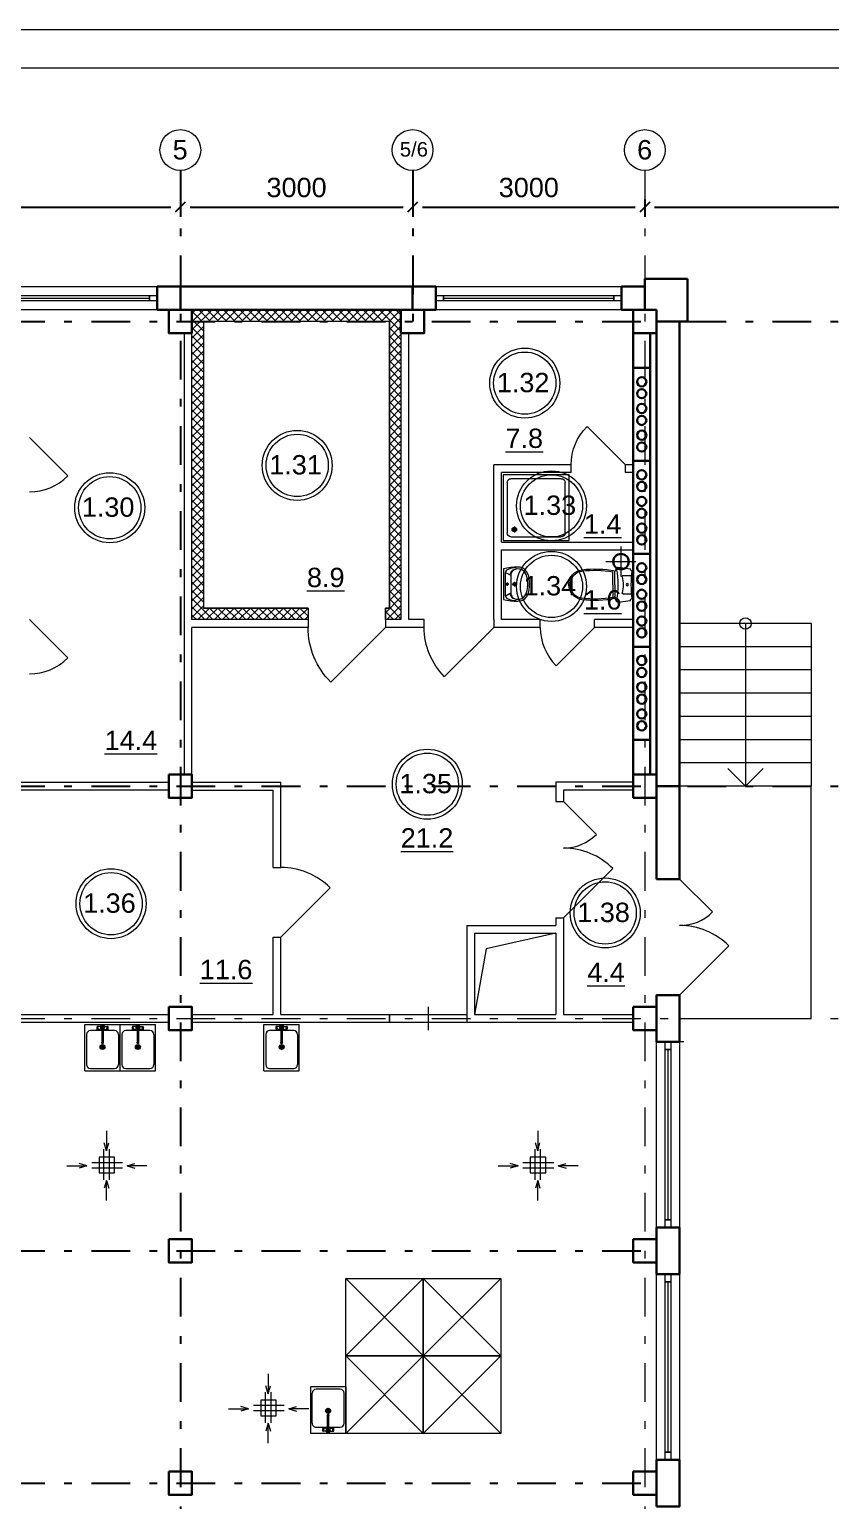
# Model space of a CAD drawing. Header units: metres. Extents: x -306 to 273, y -329 to 512.
# Drawn here: x 12.21 to 22.56, y 329.78 to 348.78 of the extents above; entities that cross this region are included whole.
import ezdxf
from ezdxf.enums import TextEntityAlignment as Align

# ---------------------------------------------------------------- set-up
doc = ezdxf.new("R2010")
doc.units = ezdxf.units.M
doc.header["$MEASUREMENT"] = 0
for name, pattern in [('( Dashdot )', [1.001, 0.5, -0.25, 0.001, -0.25]), ('DGN Style 3', [9.681301, 6.915215, -2.766086]), ('DGN Style 4', [17.066964, 8.528152, -4.264076, 0.01066, -4.264076])]:
    doc.linetypes.add(name, pattern=pattern)
doc.layers.get('DEFPOINTS').update_dxf_attribs({"lineweight": 0})
doc.layers.add('Level 50', color=7, linetype='Continuous', lineweight=0)
doc.styles.add('Standard_0', font='arial.ttf')
doc.styles.add('Style-Arial', font='arial.ttf')
doc.dimstyles.get("Standard").update_dxf_attribs({"dimtxt": 0.00018, "dimasz": 0.00018, "dimexe": 0.0002, "dimexo": 0.0625, "dimgap": 9e-05, "dimtad": 0, "dimtih": 1, "dimtoh": 1, "dimdec": 4, "dimlfac": 1000, "dimzin": 0, "dimdsep": 46, "dimtxsty": 'Standard_0', "dimcen": 9e-05, "dimadec": 0, "dimazin": 0, "dimtfac": 1, "dimtdec": 4, "dimtofl": 0, "dimtmove": 0, "dimatfit": 0, "dimfxl": 0.01, "dimfxlon": 1, "dimtolj": 1, "dimtzin": 0, "dimarcsym": 0})

# ---------------------------------------------------------------- blocks, each defined once
blk = doc.blocks.new('*U1657')
at = {"color": 7, "linetype": 'Continuous', "lineweight": 0}
blk.add_line((1.25, 0.001), (-1.25, -0.001), dxfattribs=at)
at = {"color": 7, "linetype": 'Continuous', "lineweight": 13, "flags": 128}
for points in [[(-1.35, 0.034), (-1.25, 0.034), (-1.25, -0.036), (-1.35, -0.036), (-1.35, 0.034)], [(1.25, 0.036), (1.35, 0.036), (1.35, -0.034), (1.25, -0.034), (1.25, 0.036)]]:
    blk.add_lwpolyline(points, close=True, dxfattribs=at)
at = {"color": 7, "linetype": 'Continuous', "lineweight": 0, "flags": 128}
blk.add_lwpolyline([(-1.25, 0.034), (1.25, 0.036), (1.25, -0.034), (-1.25, -0.036), (-1.25, 0.034)], close=True, dxfattribs=at)
blk = doc.blocks.new('*U1658')
at = {"color": 7, "linetype": 'Continuous', "lineweight": 0}
blk.add_line((-1.1, 0), (1.1, 0), dxfattribs=at)
at = {"color": 7, "linetype": 'Continuous', "lineweight": 13, "flags": 128}
for points in [[(-1.1, -0.035), (-1.2, -0.035), (-1.2, 0.035), (-1.1, 0.035), (-1.1, -0.035)], [(1.2, -0.035), (1.1, -0.035), (1.1, 0.035), (1.2, 0.035), (1.2, -0.035)]]:
    blk.add_lwpolyline(points, close=True, dxfattribs=at)
at = {"color": 7, "linetype": 'Continuous', "lineweight": 0, "flags": 128}
blk.add_lwpolyline([(-1.1, 0.035), (1.1, 0.035), (1.1, -0.035), (-1.1, -0.035), (-1.1, 0.035)], close=True, dxfattribs=at)
blk = doc.blocks.new('*U1655')
at = {"color": 7, "linetype": 'Continuous', "lineweight": 30, "flags": 128}
blk.add_lwpolyline([(-0.11, -0.6), (-0.11, 0.6), (0.11, 0.6), (0.11, -0.6), (-0.11, -0.6)], close=True, dxfattribs=at)
at = {"color": 7, "linetype": 'Continuous', "lineweight": 30}
for centre in [(0, 0.421), (0, 0.268), (0, 0.077), (0, -0.077), (0, -0.268), (0, -0.421)]:
    blk.add_circle(centre, 0.06, dxfattribs=at)
blk = doc.blocks.new('*U1690')
at = {"color": 252, "lineweight": 13}
for p, q in [((-0.318, -0.281), (-0.243, -0.281)), ((-0.281, -0.243), (-0.281, -0.318))]:
    blk.add_line(p, q, dxfattribs=at)
at = {"color": 252, "linetype": 'Continuous', "lineweight": 13, "flags": 128}
blk.add_lwpolyline([(-0.425, 0.425), (-0.425, -0.425), (0.425, -0.425), (0.425, 0.425), (-0.425, 0.425)], close=True, dxfattribs=at)
for points in [[(-0.375, 0.325), (-0.375, -0.325)], [(0.325, 0.375), (-0.325, 0.375)], [(0.375, -0.325), (0.375, 0.325)], [(-0.325, -0.375), (0.325, -0.375)]]:
    blk.add_lwpolyline(points, dxfattribs=at)
at = {"color": 252, "lineweight": 13}
for radius in [0.0291, 0.0183]:
    blk.add_circle((-0.281, -0.281), radius, dxfattribs=at)
at = {"color": 252, "linetype": 'Continuous', "lineweight": 13, "extrusion": (0, 0, -1)}
for centre, start, end in [((0.325, 0.325), 0, 90), ((-0.325, 0.325), 90, 180), ((0.325, -0.325), 270, 0), ((-0.325, -0.325), 180, 270)]:
    blk.add_arc(centre, 0.05, start, end, dxfattribs=at)
blk = doc.blocks.new('ун2')
at = {"color": 252, "lineweight": 13}
for p, q in [((-0.131, -0.114), (-0.131, 0.006)), ((0.131, -0.114), (0.131, 0.006)), ((-0.25, -0.194), (-0.229, -0.012)), ((0.25, -0.194), (0.229, -0.012)), ((0, -0.266), (-0.184, -0.266)), ((0, -0.235), (-0.168, -0.235)), ((0, -0.235), (0.168, -0.235)), ((0, -0.266), (0.184, -0.266))]:
    blk.add_line(p, q, dxfattribs=at)
blk.add_circle((0, -0.058), 0.0157, dxfattribs=at)
for centre, radius, start, end in [((-0.225, 0.014), 0.0259, 262.0147, 1.5137), ((0, 1.373), 1.373, 261.6431, 278.3569), ((0.225, 0.014), 0.0258, 178.1572, 278.1058), ((-0.226, -0.192), 0.0242, 185.3126, 270.5398), ((0, -1.267), 1.076, 77.8721, 102.1279), ((-0.115, -0.115), 0.0166, 175.2998, 270.088), ((0, -0.594), 0.477, 76.0614, 103.9386), ((0.115, -0.115), 0.0166, 269.912, 4.7002), ((0.226, -0.192), 0.0242, 269.4602, 354.6874), ((1.292, -0.524), 1.518, 168.8327, 186.9654), ((-0.169, -0.152), 0.0829, 229.7034, 270.7895), ((1.29, -0.524), 1.497, 170.087, 187.0749), ((0.169, -0.152), 0.0829, 269.2105, 310.2966), ((-1.29, -0.524), 1.497, 352.9251, 9.913), ((-1.292, -0.524), 1.518, 353.0346, 11.1673), ((0, -0.679), 0.217, 187.7539, 269.9084), ((0, -0.679), 0.198, 188.5249, 269.9084), ((0, -0.679), 0.198, 270.0916, 351.4751), ((0, -0.679), 0.217, 270.0916, 352.2461)]:
    blk.add_arc(centre, radius, start, end, dxfattribs=at)
blk = doc.blocks.new('ум9')
at = {"color": 252, "lineweight": 13}
for p, q in [((0.317, 0), (-0.317, 0)), ((-0.237, -0.059), (-0.19, -0.143)), ((0.228, -0.039), (-0.228, -0.039)), ((0.185, -0.156), (-0.171, -0.156)), ((0.046, -0.234), (-0.046, -0.234)), ((0.035, -0.08), (-0.035, -0.08)), ((0, -0.115), (0, -0.045)), ((0, -0.189), (0, -0.28)), ((0.237, -0.059), (0.19, -0.143))]:
    blk.add_line(p, q, dxfattribs=at)
for centre, radius in [((0, -0.234), 0.0351), ((0, -0.08), 0.0221), ((0, -0.234), 0.0221)]:
    blk.add_circle(centre, radius, dxfattribs=at)
for centre, radius, start, end in [((1.163, -0.334), 1.518, 167.3206, 178.6525), ((-0.135, -0.304), 0.22, 178.312, 234.1043), ((-0.355, -0.298), 0.00065, 358.312, 358.6525), ((0.089, -0.267), 0.429, 154.5977, 180.3349), ((-0.317, -0.001), 0.00065, 90, 167.3206), ((-0.135, -0.303), 0.18, 141.0504, 245.2718), ((-0.228, -0.117), 0.078, 90, 154.5977), ((-0.135, -0.303), 0.193, 141.0504, 147.7493), ((-0.181, -0.302), 0.159, 98.7111, 129.9424), ((-0.181, -0.302), 0.146, 86.1548, 129.9424), ((0.181, -0.302), 0.146, 50.0576, 93.8452), ((0.181, -0.302), 0.159, 50.0576, 81.2889), ((0.135, -0.303), 0.18, 294.7282, 38.9496), ((0.228, -0.117), 0.078, 25.4023, 90), ((0.135, -0.304), 0.22, 305.8957, 1.688), ((0.135, -0.303), 0.193, 32.2507, 38.9496), ((-0.089, -0.267), 0.429, 359.6651, 25.4023), ((0.317, -0.001), 0.00065, 12.6794, 90), ((-1.163, -0.334), 1.518, 1.3475, 12.6794), ((0.355, -0.298), 0.00065, 181.3475, 181.688), ((-0.035, -0.093), 0.452, 239.6448, 267.5368), ((-0.035, -0.093), 0.413, 244.8898, 267.5368), ((0, 0.104), 0.65, 265.1692, 274.8308), ((0, 0.104), 0.611, 265.1692, 274.8308), ((0.035, -0.093), 0.413, 272.4632, 300.3552), ((0.035, -0.093), 0.452, 272.4632, 300.3552)]:
    blk.add_arc(centre, radius, start, end, dxfattribs=at)
blk = doc.blocks.new('*U1761')
at = {"color": 7, "linetype": 'Continuous', "lineweight": 13}
for radius in [0.452, 0.402]:
    blk.add_circle((0, 0), radius, dxfattribs=at)
at = {"color": 7, "linetype": 'Continuous', "lineweight": 13, "style": 'Style-Arial'}
blk.add_text('1.30', height=0.25, dxfattribs=at).set_placement((-0.361, 0.133), align=Align.TOP_LEFT)
blk = doc.blocks.new('*U1763')
at = {"color": 7, "linetype": 'Continuous', "lineweight": 13}
for radius in [0.452, 0.402]:
    blk.add_circle((0, 0), radius, dxfattribs=at)
at = {"color": 7, "linetype": 'Continuous', "lineweight": 13, "style": 'Style-Arial'}
blk.add_text('1.36', height=0.25, dxfattribs=at).set_placement((-0.361, 0.133), align=Align.TOP_LEFT)
blk = doc.blocks.new('*U1765')
at = {"color": 7, "linetype": 'Continuous', "lineweight": 13}
for radius in [0.452, 0.402]:
    blk.add_circle((0, 0), radius, dxfattribs=at)
at = {"color": 7, "linetype": 'Continuous', "lineweight": 13, "style": 'Style-Arial'}
blk.add_text('1.35', height=0.25, dxfattribs=at).set_placement((-0.361, 0.133), align=Align.TOP_LEFT)
blk = doc.blocks.new('*U1766')
at = {"color": 7, "linetype": 'Continuous', "lineweight": 13}
for radius in [0.452, 0.402]:
    blk.add_circle((0, 0), radius, dxfattribs=at)
at = {"color": 7, "linetype": 'Continuous', "lineweight": 13, "style": 'Style-Arial'}
blk.add_text('1.38', height=0.25, dxfattribs=at).set_placement((-0.361, 0.133), align=Align.TOP_LEFT)
blk = doc.blocks.new('*U1767')
at = {"color": 7, "linetype": 'Continuous', "lineweight": 13}
for radius in [0.452, 0.402]:
    blk.add_circle((0, 0), radius, dxfattribs=at)
at = {"color": 7, "linetype": 'Continuous', "lineweight": 13, "style": 'Style-Arial'}
blk.add_text('1.31', height=0.25, dxfattribs=at).set_placement((-0.361, 0.133), align=Align.TOP_LEFT)
blk = doc.blocks.new('*U1768')
at = {"color": 7, "linetype": 'Continuous', "lineweight": 13}
for radius in [0.452, 0.402]:
    blk.add_circle((0, 0), radius, dxfattribs=at)
at = {"color": 7, "linetype": 'Continuous', "lineweight": 13, "style": 'Style-Arial'}
blk.add_text('1.32', height=0.25, dxfattribs=at).set_placement((-0.361, 0.133), align=Align.TOP_LEFT)
blk = doc.blocks.new('*U1769')
at = {"color": 7, "linetype": 'Continuous', "lineweight": 13}
for radius in [0.452, 0.402]:
    blk.add_circle((0, 0), radius, dxfattribs=at)
at = {"color": 7, "linetype": 'Continuous', "lineweight": 13, "style": 'Style-Arial'}
blk.add_text('1.33', height=0.25, dxfattribs=at).set_placement((-0.361, 0.133), align=Align.TOP_LEFT)
blk = doc.blocks.new('*U1770')
at = {"color": 7, "linetype": 'Continuous', "lineweight": 13}
for radius in [0.452, 0.402]:
    blk.add_circle((0, 0), radius, dxfattribs=at)
at = {"color": 7, "linetype": 'Continuous', "lineweight": 13, "style": 'Style-Arial'}
blk.add_text('1.34', height=0.25, dxfattribs=at).set_placement((-0.361, 0.133), align=Align.TOP_LEFT)
blk = doc.blocks.new('*U1662')
at = {"color": 7, "linetype": 'Continuous', "lineweight": 0, "flags": 128}
blk.add_lwpolyline([(42.05, 29.7), (42.05, -29.7), (-42.05, -29.7), (-42.05, 29.7), (42.05, 29.7)], close=True, dxfattribs=at)
at = {"layer": 'Level 50', "color": 7, "linetype": 'Continuous', "lineweight": 13}
blk.add_line((41.55, 29.2), (-40.05, 29.2), dxfattribs=at)
blk = doc.blocks.new('*U1659')
at = {"color": 7, "linetype": 'Continuous', "lineweight": 0}
for p in [(-0.227, 0.114), (0.227, 0.114)]:
    blk.add_line(p, (0, -0.114), dxfattribs=at)
blk = doc.blocks.new('*U1895')
at = {"color": 252, "linetype": 'Continuous', "lineweight": 13}
for p, q in [((-0.3, 0.229), (-0.3, -0.228)), ((-0.3, 0.229), (0.3, 0.229)), ((0.17, 0.206), (-0.22, 0.206)), ((0.3, 0.229), (0.3, -0.228)), ((-0.27, 0.156), (-0.27, -0.156)), ((0.039, 0), (-0.024, 0)), ((0.008, 0.023), (0.008, -0.023)), ((0.051, 0.003), (0.054, 0.007)), ((0.051, -0.002), (0.051, 0.003)), ((0.059, 0.009), (0.054, 0.007)), ((0.055, 0.004), (0.059, 0.009)), ((0.055, -0.003), (0.055, 0.004)), ((0.057, 0.003), (0.06, 0.007)), ((0.057, -0.002), (0.057, 0.003)), ((0.059, 0.009), (0.064, 0.011)), ((0.06, 0.007), (0.064, 0.009)), ((0.064, 0.011), (0.07, 0.009)), ((0.265, 0.009), (0.064, 0.009)), ((0.22, 0.009), (0.22, 0.156)), ((0.224, 0.059), (0.228, 0.064)), ((0.224, 0.059), (0.224, 0.056)), ((0.224, 0.056), (0.225, 0.054)), ((0.243, 0.022), (0.224, 0.056)), ((0.225, 0.054), (0.229, 0.053)), ((0.228, 0.064), (0.227, 0.062)), ((0.227, 0.062), (0.229, 0.061)), ((0.23, 0.067), (0.228, 0.064)), ((0.229, 0.061), (0.232, 0.06)), ((0.229, 0.053), (0.235, 0.053)), ((0.234, 0.069), (0.23, 0.067)), ((0.232, 0.06), (0.236, 0.06)), ((0.239, 0.072), (0.234, 0.069)), ((0.235, 0.053), (0.242, 0.054)), ((0.236, 0.06), (0.242, 0.06)), ((0.242, 0.017), (0.238, 0.009)), ((0.238, 0.009), (0.238, 0.009)), ((0.245, 0.074), (0.239, 0.072)), ((0.242, 0.06), (0.248, 0.062)), ((0.242, 0.054), (0.25, 0.055)), ((0.246, 0.021), (0.242, 0.017)), ((0.243, 0.022), (0.244, 0.021)), ((0.244, 0.021), (0.247, 0.02)), ((0.251, 0.075), (0.245, 0.074)), ((0.249, 0.013), (0.247, 0.02)), ((0.247, 0.02), (0.25, 0.02)), ((0.248, 0.062), (0.254, 0.063)), ((0.25, 0.055), (0.257, 0.058)), ((0.25, 0.02), (0.254, 0.021)), ((0.257, 0.075), (0.251, 0.075)), ((0.256, 0.013), (0.253, 0.009)), ((0.254, 0.063), (0.259, 0.066)), ((0.254, 0.021), (0.259, 0.022)), ((0.265, 0.015), (0.256, 0.013)), ((0.261, 0.075), (0.257, 0.075)), ((0.257, 0.058), (0.264, 0.061)), ((0.259, 0.066), (0.263, 0.068)), ((0.259, 0.022), (0.263, 0.023)), ((0.265, 0.01), (0.26, 0.009)), ((0.264, 0.074), (0.261, 0.075)), ((0.263, 0.068), (0.265, 0.071)), ((0.263, 0.023), (0.267, 0.025)), ((0.266, 0.073), (0.264, 0.074)), ((0.27, 0.071), (0.264, 0.074)), ((0.264, 0.061), (0.268, 0.064)), ((0.265, 0.071), (0.266, 0.073)), ((0.273, 0.013), (0.265, 0.015)), ((0.27, 0.009), (0.265, 0.01)), ((0.27, 0.007), (0.265, 0.009)), ((0.267, 0.025), (0.27, 0.027)), ((0.268, 0.064), (0.271, 0.067)), ((0.272, 0.069), (0.27, 0.071)), ((0.27, 0.027), (0.272, 0.029)), ((0.272, 0.019), (0.27, 0.027)), ((0.274, 0.004), (0.27, 0.009)), ((0.273, 0.003), (0.27, 0.007)), ((0.271, 0.067), (0.272, 0.069)), ((0.273, 0.027), (0.271, 0.027)), ((0.272, 0.03), (0.272, 0.069)), ((0.272, 0.029), (0.272, 0.03)), ((0.281, 0.023), (0.273, 0.027)), ((0.279, 0.005), (0.273, 0.013)), ((0.273, -0.002), (0.273, 0.003)), ((0.274, -0.003), (0.274, 0.004)), ((0.279, -0.004), (0.279, 0.005)), ((0.287, 0.017), (0.281, 0.023)), ((0.291, 0.009), (0.287, 0.017)), ((0.293, 0), (0.291, 0.009)), ((0.291, -0.008), (0.293, 0)), ((0.054, -0.006), (0.051, -0.002)), ((0.059, -0.008), (0.054, -0.006)), ((0.059, -0.008), (0.055, -0.003)), ((0.06, -0.006), (0.057, -0.002)), ((0.064, -0.01), (0.059, -0.008)), ((0.064, -0.008), (0.06, -0.006)), ((0.265, -0.008), (0.064, -0.008)), ((0.07, -0.008), (0.064, -0.01)), ((0.22, -0.156), (0.22, -0.008)), ((0.243, -0.021), (0.224, -0.056)), ((0.225, -0.054), (0.224, -0.056)), ((0.224, -0.056), (0.224, -0.058)), ((0.224, -0.058), (0.228, -0.064)), ((0.229, -0.052), (0.225, -0.054)), ((0.229, -0.06), (0.227, -0.061)), ((0.227, -0.061), (0.228, -0.064)), ((0.228, -0.064), (0.23, -0.066)), ((0.235, -0.052), (0.229, -0.052)), ((0.232, -0.059), (0.229, -0.06)), ((0.23, -0.066), (0.234, -0.068)), ((0.234, -0.068), (0.239, -0.071)), ((0.242, -0.053), (0.235, -0.052)), ((0.242, -0.059), (0.236, -0.059)), ((0.238, -0.008), (0.238, -0.008)), ((0.238, -0.008), (0.242, -0.016)), ((0.239, -0.071), (0.245, -0.073)), ((0.242, -0.016), (0.246, -0.02)), ((0.25, -0.055), (0.242, -0.053)), ((0.248, -0.061), (0.242, -0.059)), ((0.244, -0.02), (0.243, -0.021)), ((0.247, -0.019), (0.244, -0.02)), ((0.245, -0.073), (0.251, -0.074)), ((0.249, -0.012), (0.247, -0.019)), ((0.25, -0.019), (0.247, -0.019)), ((0.254, -0.063), (0.248, -0.061)), ((0.254, -0.02), (0.25, -0.019)), ((0.257, -0.057), (0.25, -0.055)), ((0.251, -0.074), (0.257, -0.074)), ((0.253, -0.008), (0.256, -0.012)), ((0.259, -0.021), (0.254, -0.02)), ((0.259, -0.065), (0.254, -0.063)), ((0.256, -0.012), (0.265, -0.015)), ((0.264, -0.06), (0.257, -0.057)), ((0.257, -0.074), (0.261, -0.074)), ((0.263, -0.022), (0.259, -0.021)), ((0.263, -0.067), (0.259, -0.065)), ((0.26, -0.008), (0.265, -0.01)), ((0.261, -0.074), (0.264, -0.073)), ((0.267, -0.024), (0.263, -0.022)), ((0.265, -0.07), (0.263, -0.067)), ((0.268, -0.063), (0.264, -0.06)), ((0.27, -0.07), (0.264, -0.073)), ((0.264, -0.073), (0.266, -0.072)), ((0.265, -0.008), (0.27, -0.006)), ((0.265, -0.01), (0.27, -0.008)), ((0.265, -0.015), (0.273, -0.012)), ((0.266, -0.072), (0.265, -0.07)), ((0.27, -0.026), (0.267, -0.024)), ((0.271, -0.066), (0.268, -0.063)), ((0.27, -0.006), (0.273, -0.002)), ((0.27, -0.008), (0.274, -0.003)), ((0.272, -0.018), (0.27, -0.026)), ((0.272, -0.028), (0.27, -0.026)), ((0.27, -0.07), (0.272, -0.068)), ((0.271, -0.027), (0.273, -0.026)), ((0.272, -0.068), (0.271, -0.066)), ((0.272, -0.029), (0.272, -0.028)), ((0.272, -0.029), (0.272, -0.068)), ((0.273, -0.012), (0.279, -0.004)), ((0.273, -0.026), (0.281, -0.022)), ((0.281, -0.022), (0.287, -0.016)), ((0.287, -0.016), (0.291, -0.008)), ((-0.3, -0.228), (0.3, -0.228)), ((0.17, -0.206), (-0.22, -0.206))]:
    blk.add_line(p, q, dxfattribs=at)
for radius in [0.0317, 0.0226]:
    blk.add_circle((0.008, 0), radius, dxfattribs=at)
for centre, radius, start, end in [((-0.22, 0.156), 0.05, 90, 180), ((0.17, 0.156), 0.05, 0, 90), ((-0.22, -0.156), 0.05, 180, 270), ((0.17, -0.156), 0.05, 270, 0), ((0.234, -0.086), 0.0272, 85.1439, 94.8561)]:
    blk.add_arc(centre, radius, start, end, dxfattribs=at)
blk = doc.blocks.new('*U2053')
at = {"color": 252, "linetype": 'Continuous', "lineweight": 13}
for p, q in [((-0.5, 0.5), (0.5, -0.5)), ((-0.5, -0.5), (0.5, 0.5))]:
    blk.add_line(p, q, dxfattribs=at)
at = {"color": 252, "linetype": 'Continuous', "lineweight": 13, "flags": 128}
blk.add_lwpolyline([(-0.5, 0.5), (0.5, 0.5), (0.5, -0.5), (-0.5, -0.5), (-0.5, 0.5)], close=True, dxfattribs=at)
blk = doc.blocks.new('*U2054')
at = {"color": 252, "linetype": 'Continuous', "lineweight": 13}
for p, q in [((-0.042, -0.199), (-0.042, 0.199)), ((0.028, -0.199), (0.028, 0.199)), ((-0.199, 0.029), (0.199, 0.029)), ((-0.199, -0.041), (0.199, -0.041))]:
    blk.add_line(p, q, dxfattribs=at)
at = {"color": 252, "linetype": 'Continuous', "lineweight": 13, "flags": 128}
blk.add_lwpolyline([(-0.105, -0.106), (0.095, -0.106), (0.095, 0.094), (-0.105, 0.094), (-0.105, -0.106)], close=True, dxfattribs=at)
blk = doc.blocks.new('*U2055')
at = {"color": 252, "linetype": 'Continuous', "lineweight": 13}
for p, q in [((0.129, 0), (0.027, 0.03)), ((-0.129, 0), (0.129, 0)), ((0.129, 0), (0.027, -0.03))]:
    blk.add_line(p, q, dxfattribs=at)
blk = doc.blocks.new('*U2056')
at = {"color": 252, "linetype": 'Continuous', "lineweight": 13}
for p, q in [((0.129, 0), (0.027, 0.03)), ((-0.129, 0), (0.129, 0)), ((0.129, 0), (0.027, -0.03))]:
    blk.add_line(p, q, dxfattribs=at)
blk = doc.blocks.new('*U2057')
at = {"color": 252, "linetype": 'Continuous', "lineweight": 13}
for p, q in [((0.129, 0), (0.027, 0.03)), ((-0.129, 0), (0.129, 0)), ((0.129, 0), (0.027, -0.03))]:
    blk.add_line(p, q, dxfattribs=at)
blk = doc.blocks.new('*U2058')
at = {"color": 252, "linetype": 'Continuous', "lineweight": 13}
for p, q in [((0.129, 0), (0.027, 0.03)), ((-0.129, 0), (0.129, 0)), ((0.129, 0), (0.027, -0.03))]:
    blk.add_line(p, q, dxfattribs=at)
blk = doc.blocks.new('*U2059')
at = {"color": 252, "linetype": 'Continuous', "lineweight": 13, "extrusion": (0, 0, -1)}
for name, p, rotation in [('*U2057', (0.006, 0.32), 270), ('*U2058', (0.006, -0.32), 90.00000000000001)]:
    blk.add_blockref(name, p, dxfattribs=dict(at, rotation=rotation))
at = {"color": 252, "linetype": 'Continuous', "lineweight": 13}
for name, p in [('*U2054', (0.003, 0.013)), ('*U2055', (-0.388, -0.005))]:
    blk.add_blockref(name, p, dxfattribs=at)
at = {"color": 252, "linetype": 'Continuous', "lineweight": 13, "extrusion": (0, 0, -1)}
blk.add_blockref('*U2056', (-0.388, -0.005), dxfattribs=at)
blk = doc.blocks.new('*U1888')
at = {"color": 7, "lineweight": 13}
blk.add_line((-0.5, 0.354), (0.207, -0.354), dxfattribs=at)
at = {"color": 7, "lineweight": 0}
blk.add_arc((-0.5, 0.354), 1, 315, 360, dxfattribs=at)
blk = doc.blocks.new('*U2060')
at = {"color": 7, "lineweight": 13}
blk.add_line((-0.318, -0.45), (0.318, 0.186), dxfattribs=at)
at = {"color": 7, "lineweight": 0}
blk.add_arc((-0.318, -0.45), 0.9, 45, 90, dxfattribs=at)
blk = doc.blocks.new('*U2067')
at = {"color": 7, "linetype": 'Continuous', "lineweight": 13}
blk.add_line((0.35, 0.247), (-0.145, -0.247), dxfattribs=at)
at = {"color": 7, "linetype": 'Continuous', "lineweight": 0}
blk.add_arc((0.35, 0.247), 0.7, 180, 225, dxfattribs=at)
blk = doc.blocks.new('*U1890')
at = {"color": 7, "linetype": 'Continuous', "lineweight": 13}
for p, q in [((0.318, 0.75), (-0.318, 0.114)), ((0.318, -0.75), (-0.106, -0.326))]:
    blk.add_line(p, q, dxfattribs=at)
at = {"color": 7, "linetype": 'Continuous', "lineweight": 0}
for centre, radius, start, end in [((0.318, 0.75), 0.9, 225, 270), ((0.318, -0.75), 0.6, 90, 135)]:
    blk.add_arc(centre, radius, start, end, dxfattribs=at)
blk = doc.blocks.new('*U1893')
at = {"color": 7, "linetype": 'DGN Style 4', "lineweight": 0}
for p, q in [((0, 0.194), (0, -0.193)), ((-0.194, 0), (0.194, 0))]:
    blk.add_line(p, q, dxfattribs=at)
at = {"color": 92, "linetype": 'Continuous', "lineweight": 30}
blk.add_circle((0, 0), 0.1, dxfattribs=at)
blk = doc.blocks.new('_Oblique-1')
at = {"color": 0, "linetype": 'ByBlock', "lineweight": -2}
blk.add_line((0.5, 0.5), (-0.5, -0.5), dxfattribs=at)
blk = doc.blocks.new('*D2353')
at = {"color": 0, "linetype": 'Continuous', "lineweight": -2, "transparency": 16777216}
for p, q in [((8.166, 346.834), (8.166, 346.361)), ((14.166, 346.834), (14.166, 346.361)), ((8.291, 346.486), (14.041, 346.486))]:
    blk.add_line(p, q, dxfattribs=at)
at = {"layer": 'DEFPOINTS', "color": 0, "linetype": 'Continuous', "lineweight": 0, "transparency": 16777216}
for p in [(8.166, 346.959), (14.166, 346.959), (14.166, 346.486)]:
    blk.add_point(p, dxfattribs=at)
at = {"color": 0, "linetype": 'Continuous', "lineweight": -2, "transparency": 16777216, "xscale": 0.125, "yscale": 0.125, "zscale": 0.125, "rotation": 180}
blk.add_blockref('_Oblique-1', (8.166, 346.486), dxfattribs=at)
at = {"color": 0, "linetype": 'Continuous', "lineweight": -2, "transparency": 16777216, "xscale": 0.125, "yscale": 0.125, "zscale": 0.125}
blk.add_blockref('_Oblique-1', (14.166, 346.486), dxfattribs=at)
at = {"color": 0, "linetype": 'Continuous', "lineweight": 0, "transparency": 16777216, "insert": (11.166, 346.738), "char_height": 0.25, "attachment_point": 5, "style": 'Style-Arial'}
blk.add_mtext('\\A1;6000', dxfattribs=at)
blk = doc.blocks.new('*D2354')
at = {"color": 0, "linetype": 'Continuous', "lineweight": -2, "transparency": 16777216}
for p, q in [((14.166, 346.834), (14.166, 346.361)), ((17.166, 346.584), (17.166, 346.361)), ((14.291, 346.486), (17.041, 346.486))]:
    blk.add_line(p, q, dxfattribs=at)
at = {"layer": 'DEFPOINTS', "color": 0, "linetype": 'Continuous', "lineweight": 0, "transparency": 16777216}
for p in [(14.166, 346.959), (17.166, 346.709), (17.166, 346.486)]:
    blk.add_point(p, dxfattribs=at)
at = {"color": 0, "linetype": 'Continuous', "lineweight": -2, "transparency": 16777216, "xscale": 0.125, "yscale": 0.125, "zscale": 0.125, "rotation": 180}
blk.add_blockref('_Oblique-1', (14.166, 346.486), dxfattribs=at)
at = {"color": 0, "linetype": 'Continuous', "lineweight": -2, "transparency": 16777216, "xscale": 0.125, "yscale": 0.125, "zscale": 0.125}
blk.add_blockref('_Oblique-1', (17.166, 346.486), dxfattribs=at)
at = {"color": 0, "linetype": 'Continuous', "lineweight": 0, "transparency": 16777216, "insert": (15.666, 346.738), "char_height": 0.25, "attachment_point": 5, "style": 'Style-Arial'}
blk.add_mtext('\\A1;3000', dxfattribs=at)
blk = doc.blocks.new('*D2355')
at = {"color": 0, "linetype": 'Continuous', "lineweight": -2, "transparency": 16777216}
for p, q in [((17.166, 346.584), (17.166, 346.361)), ((20.166, 346.584), (20.166, 346.361)), ((17.291, 346.486), (20.041, 346.486))]:
    blk.add_line(p, q, dxfattribs=at)
at = {"layer": 'DEFPOINTS', "color": 0, "linetype": 'Continuous', "lineweight": 0, "transparency": 16777216}
for p in [(17.166, 346.709), (20.166, 346.709), (20.166, 346.486)]:
    blk.add_point(p, dxfattribs=at)
at = {"color": 0, "linetype": 'Continuous', "lineweight": -2, "transparency": 16777216, "xscale": 0.125, "yscale": 0.125, "zscale": 0.125, "rotation": 180}
blk.add_blockref('_Oblique-1', (17.166, 346.486), dxfattribs=at)
at = {"color": 0, "linetype": 'Continuous', "lineweight": -2, "transparency": 16777216, "xscale": 0.125, "yscale": 0.125, "zscale": 0.125}
blk.add_blockref('_Oblique-1', (20.166, 346.486), dxfattribs=at)
at = {"color": 0, "linetype": 'Continuous', "lineweight": 0, "transparency": 16777216, "insert": (18.666, 346.738), "char_height": 0.25, "attachment_point": 5, "style": 'Style-Arial'}
blk.add_mtext('\\A1;3000', dxfattribs=at)
blk = doc.blocks.new('*D2328')
at = {"color": 0, "linetype": 'Continuous', "lineweight": -2, "transparency": 16777216}
for p, q in [((20.166, 346.584), (20.166, 346.361)), ((26.166, 346.584), (26.166, 346.361)), ((20.291, 346.486), (26.041, 346.486))]:
    blk.add_line(p, q, dxfattribs=at)
at = {"layer": 'DEFPOINTS', "color": 0, "linetype": 'Continuous', "lineweight": 0, "transparency": 16777216}
for p in [(20.166, 346.709), (26.166, 346.709), (26.166, 346.486)]:
    blk.add_point(p, dxfattribs=at)
at = {"color": 0, "linetype": 'Continuous', "lineweight": -2, "transparency": 16777216, "xscale": 0.125, "yscale": 0.125, "zscale": 0.125, "rotation": 180}
blk.add_blockref('_Oblique-1', (20.166, 346.486), dxfattribs=at)
at = {"color": 0, "linetype": 'Continuous', "lineweight": -2, "transparency": 16777216, "xscale": 0.125, "yscale": 0.125, "zscale": 0.125}
blk.add_blockref('_Oblique-1', (26.166, 346.486), dxfattribs=at)
at = {"color": 0, "linetype": 'Continuous', "lineweight": 0, "transparency": 16777216, "insert": (23.166, 346.738), "char_height": 0.25, "attachment_point": 5, "style": 'Style-Arial'}
blk.add_mtext('\\A1;6000', dxfattribs=at)

msp = doc.modelspace()

# ---------------------------------------------------------------- hatches: boundary and pattern name
at = {"linetype": 'Continuous', "lineweight": 0}
h = msp.add_hatch(dxfattribs=at)
h.set_pattern_fill('CROSSHATCH', style=0, pattern_type=2)
h.set_pattern_definition([(45, (15.8146, 341.30949), (-0.053033, 0.053033), []), (315, (15.8146, 341.30949), (0.053033, 0.053033), [])])
h.paths.add_polyline_path([(15.81459661, 341.30949373), (15.81459661, 341.15949373), (14.31459661, 341.15949373), (14.31459661, 345.15949373), (17.01459661, 345.15949373), (17.01459661, 341.15949373), (16.81459661, 341.15949373), (16.81459661, 341.30949373), (16.86459661, 341.30949373), (16.86459661, 345.00949373), (14.46459661, 345.00949373), (14.46459661, 341.30949373)])

# ---------------------------------------------------------------- linework, layer by layer
at = {"color": 1, "linetype": '( Dashdot )'}
for p, q in [((14.16618452, 346.95949373), (14.16618452, 298.43607877)), ((17.16618452, 346.95949373), (17.16618452, 344.85949373)), ((-6.78540339, 345.00949373), (65.11459661, 345.00949373)), ((-6.78540339, 339.00949373), (65.11459661, 339.00949373)), ((-6.78540339, 333.00949373), (20.16618452, 333.00949373)), ((-6.78540339, 330.00949373), (20.16618452, 330.00949373))]:
    msp.add_line(p, q, dxfattribs=at)
at = {"color": 1, "linetype": '( Dashdot )', "lineweight": 0}
for p, q in [((20.16618452, 346.95949373), (20.16618452, 298.43607877)), ((-6.78540339, 336.00949373), (65.11459661, 336.00949373))]:
    msp.add_line(p, q, dxfattribs=at)
at = {"color": 7, "linetype": 'Continuous', "lineweight": 30}
for p, q in [((20.16459661, 345.55949373), (20.71459661, 345.55949373)), ((20.16459661, 345.45949373), (20.16459661, 345.55949373)), ((20.71459661, 345.00949373), (20.71459661, 345.55949373)), ((20.61459661, 345.00949373), (20.71459661, 345.00949373))]:
    msp.add_line(p, q, dxfattribs=at)
at = {"color": 7, "linetype": 'DGN Style 3', "lineweight": 13}
for p, q in [((49.61459661, 345.30949373), (20.65945957, 345.30949373)), ((49.71459661, 335.70949373), (20.61459661, 335.70949373))]:
    msp.add_line(p, q, dxfattribs=at)
at = {"color": 7, "linetype": 'Continuous', "lineweight": 13}
for p, q in [((14.46459661, 345.00949373), (14.46459661, 341.30949373)), ((16.86459661, 345.00949373), (14.46459661, 345.00949373)), ((16.86459661, 345.00949373), (16.86459661, 341.30949373)), ((18.21459661, 341.15949373), (18.21459661, 343.15949373)), ((19.21459661, 343.15949373), (18.21459661, 343.15949373)), ((19.21459661, 343.05949373), (19.21459661, 343.15949373)), ((20.01459661, 343.15949373), (19.91459661, 343.15949373)), ((19.91459661, 343.05949373), (19.91459661, 343.15949373)), ((18.31459661, 342.15949373), (18.31459661, 343.05949373)), ((19.21459661, 343.05949373), (18.31459661, 343.05949373)), ((20.01459661, 343.05949373), (19.91459661, 343.05949373)), ((18.31459661, 342.15949373), (20.01459661, 342.15949373)), ((18.31459661, 341.15949373), (18.31459661, 342.05949373)), ((18.31459661, 342.05949373), (20.01459661, 342.05949373)), ((15.81459661, 341.30949373), (14.46459661, 341.30949373)), ((16.86459661, 341.30949373), (16.81459661, 341.30949373)), ((15.81459661, 341.15949373), (14.31459661, 341.15949373)), ((14.31459661, 339.15949373), (14.31459661, 341.05949373)), ((15.81459661, 341.05949373), (14.31459661, 341.05949373)), ((17.01459661, 341.15949373), (16.81459661, 341.15949373)), ((17.31459661, 341.05949373), (16.81459661, 341.05949373)), ((17.31459661, 341.15949373), (17.11459661, 341.15949373)), ((18.21459661, 341.15949373), (18.21459661, 341.05949373)), ((18.81459661, 341.05949373), (18.21459661, 341.05949373)), ((18.81459661, 341.15949373), (18.31459661, 341.15949373)), ((18.81459661, 341.05949373), (18.81459661, 341.15949373)), ((20.01459661, 341.15949373), (19.51459661, 341.15949373)), ((19.51459661, 341.05949373), (19.51459661, 341.15949373)), ((20.01459661, 341.05949373), (19.51459661, 341.05949373)), ((22.31459661, 341.10949373), (20.61459661, 341.10949373)), ((22.31459661, 341.10949373), (22.31459661, 339.00949373)), ((14.31459661, 339.05949373), (15.46459661, 339.05949373)), ((14.31459661, 338.95949373), (15.36459661, 338.95949373)), ((15.36459661, 337.95949373), (15.36459661, 338.95949373)), ((15.46459661, 337.95949373), (15.46459661, 339.05949373)), ((19.01459661, 339.05949373), (19.01459661, 338.80949373)), ((20.01459661, 339.05949373), (19.01459661, 339.05949373)), ((19.11459661, 338.95949373), (19.11459661, 338.80949373)), ((20.01459661, 338.95949373), (19.11459661, 338.95949373)), ((22.31459661, 339.00949373), (20.61459661, 339.00949373)), ((22.31459661, 336.00949373), (22.31459661, 339.00949373)), ((19.01459661, 338.80949373), (19.11459661, 338.80949373)), ((15.36459661, 337.95949373), (15.46459661, 337.95949373)), ((17.86459661, 337.20949373), (17.86459661, 335.95949373)), ((19.01459661, 337.30949373), (19.11459661, 337.30949373)), ((19.01459661, 337.30949373), (19.01459661, 337.20949373)), ((19.11459661, 337.30949373), (19.11459661, 336.05949373)), ((15.36459661, 336.05949373), (15.36459661, 337.05949373)), ((15.36459661, 337.05949373), (15.46459661, 337.05949373)), ((15.46459661, 336.05949373), (15.46459661, 337.05949373)), ((17.96459661, 337.10949373), (17.96459661, 336.05949373)), ((19.01459661, 337.10949373), (19.01459661, 336.05949373)), ((16.86459661, 336.05949373), (16.86459661, 335.95949373)), ((17.86459661, 336.05949373), (17.86459661, 335.95949373))]:
    msp.add_line(p, q, dxfattribs=at)
at = {"color": 7, "linetype": 'Continuous', "lineweight": 0}
for p, q in [((21.46459661, 341.10949373), (21.46459661, 339.00949373)), ((22.31459661, 340.80949373), (20.61459661, 340.80949373)), ((22.31459661, 340.50949373), (20.61459661, 340.50949373)), ((22.31459661, 340.20949373), (20.61459661, 340.20949373)), ((22.31459661, 339.90949373), (20.61459661, 339.90949373)), ((22.31459661, 339.60949373), (20.61459661, 339.60949373)), ((22.31459661, 339.30949373), (20.61459661, 339.30949373)), ((17.36459661, 336.15949373), (17.36459661, 335.85949373))]:
    msp.add_line(p, q, dxfattribs=at)
at = {"color": 7, "linetype": 'Continuous', "lineweight": 0, "flags": 128}
for points in [[(13.86459661, 345.15949373), (8.46459661, 345.15949373), (8.46459661, 345.45949373), (13.86459661, 345.45949373), (13.86459661, 345.15949373)], [(17.46459661, 345.45949373), (19.86459661, 345.45949373), (19.86459661, 345.15949373), (17.46459661, 345.15949373), (17.46459661, 345.45949373)], [(15.81459661, 341.30949373), (15.81459661, 341.15949373), (14.31459661, 341.15949373), (14.31459661, 345.15949373), (17.01459661, 345.15949373), (17.01459661, 341.15949373), (16.81459661, 341.15949373), (16.81459661, 341.30949373), (16.86459661, 341.30949373), (16.86459661, 345.00949373), (14.46459661, 345.00949373), (14.46459661, 341.30949373), (15.81459661, 341.30949373)], [(16.86459661, 336.05949373), (17.86459661, 336.05949373), (17.86459661, 335.95949373), (16.86459661, 335.95949373), (16.86459661, 336.05949373)], [(20.31459661, 333.30949373), (20.31459661, 335.70949373), (20.61459661, 335.70949373), (20.61459661, 333.30949373), (20.31459661, 333.30949373)], [(20.31459661, 330.30949373), (20.31459661, 332.70949373), (20.61459661, 332.70949373), (20.61459661, 330.30949373), (20.31459661, 330.30949373)]]:
    msp.add_lwpolyline(points, close=True, dxfattribs=at)
at = {"color": 7, "linetype": 'Continuous', "lineweight": 30, "flags": 128}
for points in [[(13.86459661, 345.15949373), (14.16459661, 345.15949373), (14.16459661, 345.45949373), (13.86459661, 345.45949373), (13.86459661, 345.15949373)], [(14.16459661, 345.45949373), (17.16459661, 345.45949373), (17.16459661, 345.15949373), (14.16459661, 345.15949373), (14.16459661, 345.45949373)], [(17.16459661, 345.15949373), (17.46459661, 345.15949373), (17.46459661, 345.45949373), (17.16459661, 345.45949373), (17.16459661, 345.15949373)], [(19.86459661, 345.15949373), (20.16459661, 345.15949373), (20.16459661, 345.45949373), (19.86459661, 345.45949373), (19.86459661, 345.15949373)], [(14.01459661, 345.15949373), (14.01459661, 344.85949373), (14.31459661, 344.85949373), (14.31459661, 345.15949373), (14.01459661, 345.15949373)], [(17.01459661, 345.15949373), (17.01459661, 344.85949373), (17.31459661, 344.85949373), (17.31459661, 345.15949373), (17.01459661, 345.15949373)], [(20.01459661, 345.15949373), (20.01459661, 344.85949373), (20.31459661, 344.85949373), (20.31459661, 345.15949373), (20.01459661, 345.15949373)], [(20.31459661, 339.00949373), (20.31459661, 345.00949373), (20.61459661, 345.00949373), (20.61459661, 339.00949373), (20.31459661, 339.00949373)], [(20.01459661, 344.85949373), (20.23459661, 344.85949373), (20.23459661, 344.40949373), (20.01459661, 344.40949373), (20.01459661, 344.85949373)], [(20.01459661, 339.60949373), (20.23459661, 339.60949373), (20.23459661, 339.15949373), (20.01459661, 339.15949373), (20.01459661, 339.60949373)], [(14.01459661, 339.15949373), (14.01459661, 338.85949373), (14.31459661, 338.85949373), (14.31459661, 339.15949373), (14.01459661, 339.15949373)], [(20.01459661, 339.15949373), (20.01459661, 338.85949373), (20.31459661, 338.85949373), (20.31459661, 339.15949373), (20.01459661, 339.15949373)], [(20.31459661, 337.80949373), (20.61459661, 337.80949373), (20.61459661, 339.00949373), (20.31459661, 339.00949373), (20.31459661, 337.80949373)], [(20.31459661, 335.70949373), (20.31459661, 336.30949373), (20.61459661, 336.30949373), (20.61459661, 335.70949373), (20.31459661, 335.70949373)], [(14.01459661, 336.15949373), (14.01459661, 335.85949373), (14.31459661, 335.85949373), (14.31459661, 336.15949373), (14.01459661, 336.15949373)], [(20.01459661, 336.15949373), (20.01459661, 335.85949373), (20.31459661, 335.85949373), (20.31459661, 336.15949373), (20.01459661, 336.15949373)], [(20.31459661, 332.70949373), (20.31459661, 333.30949373), (20.61459661, 333.30949373), (20.61459661, 332.70949373), (20.31459661, 332.70949373)], [(14.01459661, 333.15949373), (14.01459661, 332.85949373), (14.31459661, 332.85949373), (14.31459661, 333.15949373), (14.01459661, 333.15949373)], [(20.01459661, 333.15949373), (20.01459661, 332.85949373), (20.31459661, 332.85949373), (20.31459661, 333.15949373), (20.01459661, 333.15949373)], [(14.01459661, 330.15949373), (14.01459661, 329.85949373), (14.31459661, 329.85949373), (14.31459661, 330.15949373), (14.01459661, 330.15949373)], [(20.01459661, 330.15949373), (20.01459661, 329.85949373), (20.31459661, 329.85949373), (20.31459661, 330.15949373), (20.01459661, 330.15949373)], [(20.31459661, 329.70949373), (20.31459661, 330.30949373), (20.61459661, 330.30949373), (20.61459661, 329.70949373), (20.31459661, 329.70949373)]]:
    msp.add_lwpolyline(points, close=True, dxfattribs=at)
at = {"color": 7, "linetype": 'Continuous', "lineweight": 13, "flags": 128}
for points in [[(14.31459661, 341.15949373), (14.31459661, 344.85949373), (14.21459661, 344.85949373), (14.21459661, 339.15949373)], [(17.11459661, 341.15949373), (17.11459661, 344.85949373), (17.01459661, 344.85949373), (17.01459661, 341.15949373)], [(15.81459661, 341.30949373), (15.81459661, 341.05949373)], [(16.81459661, 341.30949373), (16.81459661, 341.05949373)], [(17.31459661, 341.05949373), (17.31459661, 341.15949373)], [(11.21459661, 339.05949373), (14.01459661, 339.05949373), (14.01459661, 338.95949373), (11.21459661, 338.95949373)], [(17.86459661, 337.20949373), (19.01459661, 337.20949373)], [(17.96459661, 337.10949373), (19.01459661, 337.10949373)], [(19.01459661, 337.10949373), (18.11340782, 336.90856621), (17.96459661, 336.05949373)], [(11.21459661, 336.05949373), (14.01459661, 336.05949373), (14.01459661, 335.95949373), (11.21459661, 335.95949373)], [(16.86459661, 335.95949373), (14.31459661, 335.95949373), (14.31459661, 336.05949373), (15.36459661, 336.05949373)], [(15.46459661, 336.05949373), (16.86459661, 336.05949373)], [(19.11459661, 336.05949373), (20.01459661, 336.05949373), (20.01459661, 335.95949373), (17.86459661, 335.95949373)], [(17.96459661, 336.05949373), (19.01459661, 336.05949373)], [(20.61459661, 336.00949373), (22.31459661, 336.00949373)]]:
    msp.add_lwpolyline(points, dxfattribs=at)
at = {"color": 7, "linetype": 'Continuous', "lineweight": 13}
for centre in [(14.16459661, 347.22284917), (17.16459661, 347.22284917), (20.16459661, 347.22284917)]:
    msp.add_circle(centre, 0.26335544, dxfattribs=at)
at = {"color": 7, "linetype": 'Continuous', "lineweight": 0}
msp.add_circle((21.46459661, 341.10949373), 0.07327717, dxfattribs=at)

# ---------------------------------------------------------------- block references
at = {"color": 7, "linetype": 'Continuous', "lineweight": 13}
for name, p, rotation in [('*U1657', (12.51464321, 345.31055277), 180), ('*U2067', (12.46207401, 343.15944712), 90), ('*U2067', (12.46207401, 340.80944712), 90), ('*U1890', (19.43279321, 338.05947113), 180), ('*U1890', (20.93279321, 337.05947113), 180), ('*U1658', (20.46455565, 334.50944712), 90), ('*U1658', (20.46455565, 331.50944712), 90)]:
    msp.add_blockref(name, p, dxfattribs=dict(at, rotation=rotation))
for name, p in [('*U1658', (18.66455, 345.30953469)), ('*U1768', (18.61375187, 344.21310399)), ('*U1767', (15.67385037, 343.15130635)), ('*U1769', (18.95908896, 342.62888623)), ('*U1761', (13.252373, 342.60458562)), ('*U1770', (18.95908896, 341.58875793)), ('*U2067', (19.16455, 340.81201633)), ('*U1765', (17.3552541, 339.03460654)), ('*U1763', (13.26948881, 337.49163467)), ('*U1766', (19.65307259, 337.37186633))]:
    msp.add_blockref(name, p, dxfattribs=at)
at = {"color": 7, "linetype": 'Continuous', "lineweight": 30}
for p in [(20.12455, 343.80953469), (20.12455, 342.60953469), (20.12455, 341.40953469), (20.12455, 340.20953469)]:
    msp.add_blockref('*U1655', p, dxfattribs=at)
at = {"color": 7, "linetype": 'Continuous', "lineweight": 13, "extrusion": (0, 0, -1), "rotation": 180}
msp.add_blockref('*U2067', (-19.56455, 343.40697113), dxfattribs=at)
at = {"color": 252, "linetype": 'Continuous', "lineweight": 13}
for name, p in [('*U1690', (18.76074625, 342.6047014)), ('*U2059', (13.21661508, 334.10997671)), ('*U2059', (18.78660294, 334.10997671)), ('*U2053', (16.80257055, 332.15219725)), ('*U2053', (17.80257055, 332.15219725)), ('*U2053', (16.80257055, 331.15219725)), ('*U2053', (17.80257055, 331.15219725)), ('*U2059', (15.30536053, 330.97388004))]:
    msp.add_blockref(name, p, dxfattribs=at)
at = {"color": 92, "linetype": 'Continuous', "lineweight": 30}
msp.add_blockref('*U1893', (19.85663853, 341.90820728), dxfattribs=at)
at = {"color": 252, "lineweight": 13, "xscale": 0.6221590909090893, "yscale": 0.6221590909090893, "zscale": 0.6221590909090893, "rotation": 90}
msp.add_blockref('ум9', (18.3372046, 341.61812581), dxfattribs=at)
at = {"color": 252, "lineweight": 13, "extrusion": (0, 0, -1), "xscale": 0.9000000000000002, "yscale": 0.9000000000000002, "zscale": 0.9000000000000002, "rotation": 90}
msp.add_blockref('ун2', (-19.98971085, 341.61065784), dxfattribs=at)
at = {"color": 7, "lineweight": 13, "extrusion": (0, 0, -1)}
msp.add_blockref('*U1888', (-16.31464321, 340.70596633), dxfattribs=at)
at = {"color": 7, "lineweight": 13, "extrusion": (0, 0, -1), "rotation": 270}
msp.add_blockref('*U2060', (-17.76457401, 340.74134033), dxfattribs=at)
at = {"color": 7, "linetype": 'Continuous', "lineweight": 0, "extrusion": (0, 0, -1)}
msp.add_blockref('*U1659', (-21.46459321, 339.12308469), dxfattribs=at)
at = {"color": 7, "lineweight": 13}
msp.add_blockref('*U2060', (15.78275, 337.50951633), dxfattribs=at)
at = {"color": 252, "linetype": 'Continuous', "lineweight": 13}
for p, rotation in [((13.15903438, 335.63382182), 90), ((13.61602549, 335.63382182), 90), ((15.47326622, 335.63382182), 90), ((16.07403004, 330.95223314), 270)]:
    msp.add_blockref('*U1895', p, dxfattribs=dict(at, rotation=rotation))
at = {"layer": 'Level 50', "color": 7, "linetype": 'Continuous', "lineweight": 13}
msp.add_blockref('*U1662', (29.01617257, 319.08055446), dxfattribs=at)

# ---------------------------------------------------------------- texts
at = {"color": 7, "linetype": 'Continuous', "lineweight": 30, "style": 'Style-Arial'}
for s, height, p in [('5', 0.25, (14.06490379, 347.3521118)), ('5/6', 0.1875, (16.99966117, 347.32594093)), ('6', 0.25, (20.06490379, 347.3521118))]:
    msp.add_text(s, height=height, dxfattribs=at).set_placement(p, align=Align.TOP_LEFT)
at = {"color": 7, "linetype": 'Continuous', "lineweight": 13, "style": 'Style-Arial'}
for s, p in [('%%u7.8%%U', (18.36449861, 343.62663441)), ('%%u1.4%%U', (19.37721014, 342.51925916)), ('%%u8.9%%U', (15.80042919, 341.82927919)), ('%%u1.6%%U', (19.37721014, 341.53965797)), ('%%u14.4%%U', (13.18567608, 339.72498733)), ('%%u21.2%%U', (17.01099706, 338.46619649)), ('%%u11.6%%U', (14.41539723, 336.76680139)), ('%%u4.4%%U', (19.42151657, 336.73059874))]:
    msp.add_text(s, height=0.25, dxfattribs=at).set_placement(p, align=Align.TOP_LEFT)

# ---------------------------------------------------------------- dimensions: what is measured, and where the dimension line sits
at = {"color": 5, "linetype": 'Continuous', "lineweight": 0}
for base, p1, p2, picture, middle in [((14.16618452, 346.48551999), (8.16618452, 346.95949373), (14.16618452, 346.95949373), '*D2353', (11.16618452, 346.73816324)), ((17.16618452, 346.48551999), (14.16618452, 346.95949373), (17.16618452, 346.70949373), '*D2354', (15.66618452, 346.7382485)), ((20.16618452, 346.48551999), (17.16618452, 346.70949373), (20.16618452, 346.70949373), '*D2355', (18.66618452, 346.7382485)), ((26.16618452, 346.48551999), (20.16618452, 346.70949373), (26.16618452, 346.70949373), '*D2328', (23.16618452, 346.73816324))]:
    dim = msp.add_linear_dim(base=base, p1=p1, p2=p2, dimstyle='Standard', override={"dimtxt": 0.25, "dimasz": 0.125, "dimexe": 0.125, "dimexo": 0.125, "dimgap": 0.125, "dimtad": 1, "dimtih": 0, "dimtoh": 0, "dimzin": 11, "dimtxsty": 'Style-Arial', "dimblk": '_Oblique-1', "dimfxlon": 0, "dimfrac": 2, "dimtzin": 11}, dxfattribs=at)
    dim.commit()
    dim.dimension.update_dxf_attribs({"geometry": picture, "text_midpoint": middle})

doc.saveas('drawing.dxf')
